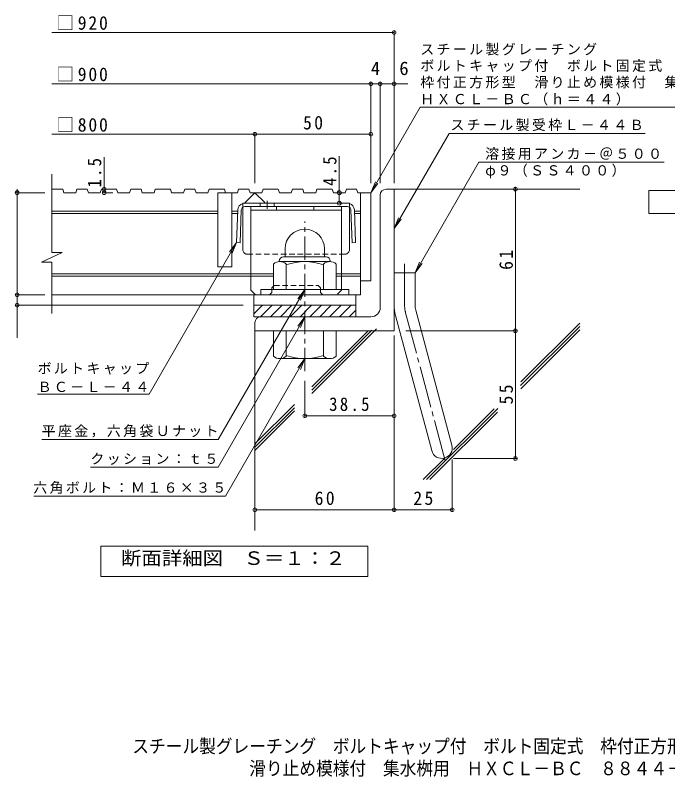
# Model space of a CAD drawing. Units: millimetres on the paper, enlarged 10 times, with parts at other scales. Extents: x -1770 to 2437, y -1938 to 1595.
# Drawn here: x -429 to 977, y -1938 to -297 of the extents above; entities that cross this region are included whole.
import ezdxf
from ezdxf.enums import TextEntityAlignment as Align

# ---------------------------------------------------------------- set-up
doc = ezdxf.new("R2010")
doc.units = ezdxf.units.MM
doc.header["$LTSCALE"] = 10
doc.header["$PDMODE"] = 32
doc.header["$PDSIZE"] = 8
for name, pattern in [('CHAIN1', [8, 5, -1, 1, -1]), ('CHAIN2', [12, 9, -1, 1, -1]), ('DASHED1', [1.8, 1.2, -0.6])]:
    doc.linetypes.add(name, pattern=pattern)
for name, color, linetype, lineweight in [('D-1', 2, 'Continuous', 9), ('D-2', 3, 'Continuous', 9), ('D-4', 7, 'Continuous', 9), ('D-5', 7, 'Continuous', 9), ('D-6', 6, 'Continuous', 9), ('D-8', 4, 'Continuous', 9), ('D-9', 2, 'Continuous', 9)]:
    doc.layers.add(name, color=color, linetype=linetype, lineweight=lineweight)
doc.layers.add('F-F_F-Fﾚｲﾔ', color=2, linetype='Continuous')
doc.styles.add('ＭＳ ゴシック', font='')
doc.styles.get('ＭＳ ゴシック').set_extended_font_data('MS Gothic')

msp = doc.modelspace()

# ---------------------------------------------------------------- linework, layer by layer
at = {"layer": 'D-1'}
for p, q in [((370.23, -671.62), (387.73, -671.62)), ((387.73, -976.62), (387.73, -671.62)), ((357.73, -926.62), (357.73, -684.12)), ((152.73, -800.12), (152.73, -817.62)), ((237.74, -800.07), (237.74, -817.62)), ((149.24, -817.62), (241.24, -817.62)), ((127.74, -887.62), (127.74, -832.81)), ((140.24, -826.62), (140.24, -827.62)), ((248.99, -827.62), (141.49, -827.62)), ((155.24, -887.62), (155.24, -832.81)), ((235.24, -887.62), (235.24, -832.81)), ((250.23, -826.62), (250.23, -827.62)), ((262.74, -887.62), (262.74, -832.81)), ((387.73, -851.62), (432.73, -851.62)), ((432.73, -920.69), (432.73, -851.62)), ((290.23, -887.62), (100.24, -887.62)), ((100.24, -899.12), (100.24, -887.62)), ((290.23, -899.12), (290.23, -887.62)), ((85.23, -921.62), (305.24, -921.62)), ((85.23, -946.62), (85.23, -921.62)), ((85.23, -940.3), (103.92, -921.62)), ((100.13, -946.62), (125.13, -921.62)), ((121.34, -946.62), (146.34, -921.62)), ((142.56, -946.62), (167.56, -921.62)), ((163.77, -946.62), (188.77, -921.62)), ((184.98, -946.62), (209.98, -921.62)), ((206.2, -946.62), (231.2, -921.62)), ((227.41, -946.62), (252.41, -921.62)), ((248.62, -946.62), (273.62, -921.62)), ((269.84, -946.62), (294.84, -921.62)), ((291.05, -946.62), (305.24, -932.43)), ((305.24, -946.62), (305.24, -921.62)), ((434.27, -932.34), (512.23, -1223.29)), ((337.73, -946.62), (85.23, -946.62)), ((390.8, -943.99), (468.76, -1234.94)), ((87.73, -959.12), (87.73, -976.62)), ((387.73, -976.62), (87.73, -976.62)), ((127.74, -976.62), (127.74, -1031.42)), ((155.24, -976.62), (155.24, -1031.42)), ((235.24, -976.62), (235.24, -1031.42)), ((262.74, -976.62), (262.74, -1031.42)), ((248.99, -1036.62), (141.49, -1036.62))]:
    msp.add_line(p, q, dxfattribs=at)
at = {"layer": 'D-1', "linetype": 'CHAIN1'}
msp.add_line((195.23, -1063.69), (195.23, -741.11), dxfattribs=at)
at = {"layer": 'D-1', "linetype": 'CHAIN2'}
for p, q in [((410.23, -920.69), (410.23, -832.59)), ((412.53, -938.16), (499.84, -1263.99))]:
    msp.add_line(p, q, dxfattribs=at)
at = {"layer": 'D-1'}
for centre, radius, start, end in [((370.23, -684.12), 12.5, 90, 180), ((195.23, -800.12), 42.5, 90, 180), ((195.29, -800.07), 42.45, 0, 90), ((149.24, -826.62), 9, 90, 180), ((241.24, -826.62), 9, 0, 90), ((141.49, -848.42), 20.8, 48.6201, 131.38164), ((195.23, -947.62), 120, 70.52881, 109.47119), ((248.99, -848.42), 20.8, 48.61835, 131.37988), ((337.73, -926.62), 20, 270, 0), ((477.74, -920.69), 90, 180, 195), ((477.74, -920.69), 45, 180, 195.00002), ((100.23, -959.12), 12.5, 90, 180), ((141.49, -1015.82), 20.8, 228.61835, 311.37988), ((195.23, -916.62), 120, 250.52881, 289.47119), ((248.99, -1015.82), 20.8, 228.6201, 311.38164), ((490.5, -1229.12), 22.5, 195.00014, 14.99991)]:
    msp.add_arc(centre, radius, start, end, dxfattribs=at)
at = {"layer": 'D-1', "linetype": 'CHAIN2'}
msp.add_arc((477.73, -920.69), 67.5, 180, 194.99995, dxfattribs=at)
at = {"layer": 'D-2'}
for p, q in [((-349.93, -807.96), (-349.93, -639.12)), ((-326.41, -671.62), (-349.93, -671.62)), ((-326.41, -671.62), (-323.86, -679.12)), ((-273.7, -671.62), (-271.14, -679.12)), ((-210.28, -671.62), (-207.72, -679.12)), ((-157.57, -671.62), (-155.01, -679.12)), ((-94.15, -671.62), (-91.59, -679.12)), ((-41.43, -671.62), (-38.88, -679.12)), ((21.98, -671.62), (24.54, -679.12)), ((74.7, -671.62), (77.26, -679.12)), ((138.12, -671.62), (140.67, -679.12)), ((190.83, -671.62), (193.39, -679.12)), ((254.25, -671.62), (256.8, -679.12)), ((306.96, -671.62), (309.52, -679.12)), ((-298.29, -679.12), (-323.86, -679.12)), ((-245.57, -679.12), (-271.14, -679.12)), ((-182.16, -679.12), (-207.72, -679.12)), ((-129.44, -679.12), (-155.01, -679.12)), ((-66.03, -679.12), (-91.59, -679.12)), ((-13.31, -679.12), (-38.88, -679.12)), ((7.74, -679.12), (7.74, -839.12)), ((50.11, -679.12), (7.74, -679.12)), ((37.74, -679.12), (37.74, -839.12)), ((87.74, -679.12), (66.52, -700.33)), ((102.82, -679.12), (77.26, -679.12)), ((108.95, -700.33), (87.74, -679.12)), ((218.95, -679.12), (193.39, -679.12)), ((337.74, -679.12), (309.52, -679.12)), ((315.24, -679.12), (315.24, -899.12)), ((337.74, -679.12), (337.74, -869.12)), ((66.52, -700.33), (67.81, -701.62)), ((107.66, -701.62), (108.95, -700.33)), ((7.74, -719.12), (-349.93, -719.12)), ((50.83, -719.12), (37.74, -719.12)), ((315.24, -719.12), (302.14, -719.12)), ((7.74, -724.12), (-349.93, -724.12)), ((50.65, -724.12), (37.74, -724.12)), ((315.24, -724.12), (302.32, -724.12)), ((-372.05, -828.67), (-327.45, -807.96)), ((-327.45, -807.96), (-349.93, -807.96)), ((-372.05, -828.67), (-349.93, -828.67)), ((-349.93, -939.12), (-349.93, -828.67)), ((37.74, -839.12), (7.74, -839.12)), ((127.74, -854.12), (-349.93, -854.12)), ((127.74, -859.12), (-349.93, -859.12)), ((315.24, -854.12), (262.74, -854.12)), ((315.24, -859.12), (262.74, -859.12)), ((337.74, -869.12), (315.24, -869.12)), ((315.24, -899.12), (-349.93, -899.12)), ((85.23, -921.62), (85.23, -899.12)), ((305.24, -921.62), (305.24, -899.12)), ((85.23, -921.62), (305.24, -921.62))]:
    msp.add_line(p, q, dxfattribs=at)
for points in [[(-273.7, -671.62), (-295.73, -671.62), (-298.29, -679.12)], [(-210.28, -671.62), (-243.02, -671.62), (-245.57, -679.12)], [(-157.57, -671.62), (-179.6, -671.62), (-182.16, -679.12)], [(-94.15, -671.62), (-126.89, -671.62), (-129.44, -679.12)], [(-41.43, -671.62), (-63.47, -671.62), (-66.03, -679.12)], [(21.98, -671.62), (-10.75, -671.62), (-13.31, -679.12)], [(74.7, -671.62), (52.66, -671.62), (50.11, -679.12)], [(138.12, -671.62), (105.38, -671.62), (102.82, -679.12)], [(190.83, -671.62), (168.79, -671.62), (166.24, -679.12), (140.67, -679.12)], [(254.25, -671.62), (221.51, -671.62), (218.95, -679.12)], [(306.96, -671.62), (284.92, -671.62), (282.37, -679.12), (256.8, -679.12)]]:
    msp.add_lwpolyline(points, dxfattribs=at)
at = {"layer": 'D-4'}
for p, q in [((-349.93, -333.75), (387.74, -333.75)), ((387.74, -658.66), (387.74, -330.75)), ((337.73, -658.66), (337.73, -441.44)), ((357.73, -658.66), (357.73, -441.44)), ((-349.93, -444.44), (417.1, -444.44)), ((-349.93, -553.2), (337.73, -553.2)), ((87.73, -658.66), (87.73, -550.2)), ((-236.9, -671.62), (-236.9, -602.54)), ((269.59, -679.12), (269.59, -600.6)), ((-424.65, -679.12), (-424.65, -671.62)), ((-236.9, -671.62), (-236.9, -679.12)), ((649.01, -1251.62), (649.01, -666.62)), ((-364.65, -679.12), (-427.65, -679.12)), ((-424.65, -991.89), (-424.65, -679.12)), ((-239.9, -679.12), (-218.15, -679.12)), ((269.59, -701.62), (269.59, -679.12)), ((48.32, -786.62), (-140.39, -1113.47)), ((48.32, -786.62), (33.1, -806.45)), ((48.32, -786.62), (38.76, -809.71)), ((-364.65, -899.11), (-427.65, -899.11)), ((62.73, -921.61), (-427.65, -921.61)), ((412.73, -976.62), (652.01, -976.62)), ((387.74, -987.05), (387.74, -1365.37)), ((195.24, -1084.15), (195.24, -1162.8)), ((-380.39, -1113.47), (-140.39, -1113.47)), ((195.24, -1159.8), (387.74, -1159.8)), ((-371.61, -1211.24), (8.39, -1211.24)), ((513, -1254.12), (513, -1365.37)), ((515.5, -1251.62), (652.01, -1251.62)), ((-266.61, -1270.24), (8.39, -1270.24)), ((-388.86, -1332.71), (24.28, -1332.71)), ((87.73, -1362.37), (513, -1362.37))]:
    msp.add_line(p, q, dxfattribs=at)
at = {"layer": 'D-4', "color": 2}
for points in [[(936.3, -724.11), (936.3, -674.11), (1161.3, -674.11), (1161.3, -724.11)], [(-244.26, -1505.98), (-244.26, -1440.98), (330.74, -1440.98), (330.74, -1505.98)]]:
    msp.add_lwpolyline(points, close=True, dxfattribs=at)
at = {"layer": 'D-4'}
for p in [(387.74, -333.75), (337.73, -444.44), (357.73, -444.44), (387.74, -444.44), (87.73, -553.2), (337.73, -553.2), (-236.9, -671.62), (649.01, -671.62), (-424.65, -679.12), (-236.9, -679.12), (269.59, -679.12), (269.59, -701.62), (-424.65, -899.11), (-424.65, -921.61), (649.01, -976.62), (195.24, -1159.8), (387.74, -1159.8), (649.01, -1251.62), (87.73, -1362.37), (387.74, -1362.37), (513, -1362.37)]:
    msp.add_point(p, dxfattribs=at)
at = {"layer": 'D-5'}
for p, q in [((337.74, -679.11), (444.16, -494.78)), ((444.16, -494.78), (1104.16, -494.78)), ((387.74, -756.04), (506.01, -551.18)), ((506.01, -551.18), (928.82, -551.18)), ((570.34, -613.27), (432.73, -851.62)), ((570.34, -613.27), (969.86, -613.27)), ((337.74, -679.11), (347.3, -656.02)), ((337.74, -679.11), (352.95, -659.28)), ((387.74, -756.04), (397.3, -732.94)), ((387.74, -756.04), (402.95, -736.2)), ((432.73, -851.62), (442.3, -828.52)), ((432.73, -851.62), (447.95, -831.78)), ((195.23, -887.62), (8.39, -1211.24)), ((195.23, -887.62), (180.02, -907.45)), ((195.23, -887.62), (185.67, -910.71)), ((195.23, -946.62), (8.39, -1270.24)), ((195.23, -946.62), (180.02, -966.45)), ((195.23, -946.62), (185.67, -969.71)), ((195.23, -1036.62), (24.28, -1332.71)), ((195.23, -1036.62), (180.02, -1056.45)), ((195.23, -1036.62), (185.67, -1059.71))]:
    msp.add_line(p, q, dxfattribs=at)
at = {"layer": 'D-6'}
for p, q in [((387.74, -671.62), (787.74, -671.62)), ((660.18, -1094.8), (787.74, -967.24)), ((661.06, -1086.84), (787.74, -960.17)), ((87.73, -976.62), (87.73, -1406.94)), ((210.31, -1111.85), (349.73, -972.44)), ((210.31, -1104.78), (339.68, -975.42)), ((210.31, -1097.71), (331.53, -976.5)), ((660.5, -1101.55), (787.74, -974.31)), ((87.73, -1220.29), (172.77, -1135.26)), ((87.73, -1227.36), (172.77, -1142.33)), ((457.61, -1297.37), (611.15, -1143.82)), ((515.35, -1232.55), (603.08, -1144.83)), ((87.73, -1234.43), (172.77, -1149.4)), ((464.68, -1297.37), (610.27, -1151.77)), ((450.54, -1297.37), (497.36, -1250.54))]:
    msp.add_line(p, q, dxfattribs=at)
at = {"layer": 'D-8'}
for p, q in [((78.99, -709.12), (273.99, -709.12)), ((78.99, -889.12), (78.99, -709.12)), ((78.99, -716.62), (273.99, -716.62)), ((134.55, -716.62), (134.55, -709.12)), ((214.55, -716.62), (214.55, -709.12)), ((273.99, -889.12), (273.99, -709.12)), ((78.99, -889.12), (88.99, -899.12))]:
    msp.add_line(p, q, dxfattribs=at)
at = {"layer": 'D-8', "linetype": 'DASHED1'}
for p, q in [((128.99, -879.12), (223.99, -879.12)), ((228.99, -894.12), (233.99, -899.12)), ((263.99, -899.12), (233.99, -899.12)), ((273.99, -889.12), (263.99, -899.12))]:
    msp.add_line(p, q, dxfattribs=at)
for points in [[(123.99, -894.12), (123.99, -884.12), (128.99, -879.12)], [(228.99, -894.12), (228.99, -884.12), (223.99, -879.12)], [(123.99, -894.12), (118.99, -899.12), (88.99, -899.12)]]:
    msp.add_lwpolyline(points, dxfattribs=at)
at = {"layer": 'D-9'}
for p, q in [((291.49, -701.62), (61.49, -701.62)), ((99.27, -701.62), (99.27, -709.12)), ((129.27, -701.62), (129.27, -709.12)), ((50.95, -716.06), (48.32, -786.62)), ((58.44, -716.34), (55.82, -786.82)), ((61.49, -801.62), (61.49, -710.58)), ((287.07, -709.12), (65.94, -709.12)), ((291.49, -801.62), (291.49, -710.58)), ((294.53, -716.34), (297.15, -786.82)), ((302.02, -716.06), (304.65, -786.62)), ((55.82, -786.82), (48.32, -786.62)), ((297.15, -786.82), (304.65, -786.62))]:
    msp.add_line(p, q, dxfattribs=at)
at = {"layer": 'D-9', "linetype": 'DASHED1'}
for p, q in [((61.49, -710.58), (61.49, -701.62)), ((291.49, -710.58), (291.49, -701.62)), ((281.49, -811.62), (71.49, -811.62))]:
    msp.add_line(p, q, dxfattribs=at)
at = {"layer": 'D-9', "linetype": 'CHAIN1'}
msp.add_line((114.27, -696.67), (114.27, -714.07), dxfattribs=at)
at = {"layer": 'D-9'}
for centre, radius, start, end in [((65.94, -716.62), 15, 107.26667, 177.86924), ((287.03, -716.62), 15, 2.13076, 72.73333), ((65.94, -716.62), 7.5, 126.41565, 177.86924), ((65.94, -716.62), 7.5, 90, 126.41565), ((287.03, -716.62), 7.5, 53.58435, 90), ((287.03, -716.62), 7.5, 2.13076, 53.58435), ((71.49, -801.62), 10, 180, 221.40888), ((281.49, -801.62), 10, 318.59112, 0)]:
    msp.add_arc(centre, radius, start, end, dxfattribs=at)
at = {"layer": 'D-9', "linetype": 'DASHED1'}
for centre, start, end in [((71.49, -801.62), 221.40888, 270), ((281.49, -801.62), 270, 318.59112)]:
    msp.add_arc(centre, 10, start, end, dxfattribs=at)

# ---------------------------------------------------------------- texts
at = {"layer": 'D-4', "color": 2, "style": 'ＭＳ ゴシック'}
for s, p in [('4', (337.73, -434.44)), ('6', (398.98, -434.44))]:
    msp.add_text(s, height=29.33, dxfattribs=at).set_placement(p, align=Align.BOTTOM_LEFT)
at = {"layer": 'D-4', "color": 2, "style": 'ＭＳ ゴシック', "width": 1.1}
msp.add_text('断面詳細図\u3000Ｓ＝１：２', height=29.33, dxfattribs=at).set_placement((-200.83, -1490.01), align=Align.BOTTOM_LEFT)
at = {"layer": 'D-4', "color": 2, "char_height": 29.33, "attachment_point": 7, "style": 'ＭＳ ゴシック'}
for s, insert in [('\\T1.21;\\W0.95;□920', (-339.93, -328.7)), ('\\T1.21;\\W0.95;□900', (-339.93, -439.4)), ('\\T1.21;\\W0.95;□800', (-339.93, -548.2)), ('\\T1.27;\\W0.95;50', (191.49, -543.2)), ('\\T1.28;\\W0.9;38.5', (247.74, -1149.8)), ('\\T1.27;\\W0.95;60', (216.49, -1352.37)), ('\\T1.27;\\W0.95;25', (429.12, -1352.37))]:
    msp.add_mtext(s, dxfattribs=dict(at, insert=insert))
at = {"layer": 'D-4', "color": 2, "char_height": 29.33, "attachment_point": 7, "rotation": 90, "style": 'ＭＳ ゴシック'}
for s, insert in [('\\T1.27;\\W0.9;1.5', (-242.9, -667.98)), ('\\T1.27;\\W0.9;4.5', (263.9, -664.47)), ('\\T1.27;\\W0.95;61', (644.01, -845.37)), ('\\T1.27;\\W0.95;55', (644.01, -1135.37))]:
    msp.add_mtext(s, dxfattribs=dict(at, insert=insert))
at = {"layer": 'D-4', "char_height": 21.99, "attachment_point": 7, "style": 'ＭＳ ゴシック'}
for s, insert in [('\\T1.17;ボルトキャップ', (-380.39, -1071.21)), ('\\T1.17;ＢＣ－Ｌ－４４', (-380.39, -1108.81)), ('\\T1.17;平座金，六角袋Ｕナット', (-371.61, -1206.58)), ('\\T1.17;クッション：ｔ５', (-266.61, -1265.58)), ('\\T1.17;六角ボルト：Ｍ１６×３５', (-389.79, -1328.05))]:
    msp.add_mtext(s, dxfattribs=dict(at, insert=insert))
at = {"layer": 'D-5', "char_height": 21.99, "attachment_point": 7, "style": 'ＭＳ ゴシック'}
for s, insert in [('\\T1.17;スチール製グレーチング', (444.16, -383.46)), ('\\T1.17;ボルトキャップ付\u3000ボルト固定式', (444.16, -419.04)), ('\\T1.17;枠付正方形型\u3000滑り止め模様付\u3000集水桝用', (444.16, -454.62)), ('\\T1.17;ＨＸＣＬ－ＢＣ（ｈ＝４４）', (444.16, -491.26)), ('\\T1.17;スチール製受枠Ｌ－４４Ｂ', (509.12, -546.42)), ('\\T1.17;溶接用アンカ－＠５００', (583.99, -608.61)), ('\\T1.17;φ９（ＳＳ４００）', (583.99, -647.93))]:
    msp.add_mtext(s, dxfattribs=dict(at, insert=insert))
at = {"layer": 'F-F_F-Fﾚｲﾔ', "style": 'ＭＳ ゴシック', "width": 0.9}
for s, p in [('スチール製グレーチング\u3000ボルトキャップ付\u3000ボルト固定式\u3000枠付正方形型', (-176.43, -1895.13)), ('滑り止め模様付\u3000集水桝用\u3000ＨＸＣＬ－ＢＣ\u3000８８４４－ｂ', (75.57, -1943.03))]:
    msp.add_text(s, height=29.33, dxfattribs=at).set_placement(p, align=Align.BOTTOM_LEFT)

doc.saveas('drawing.dxf')
